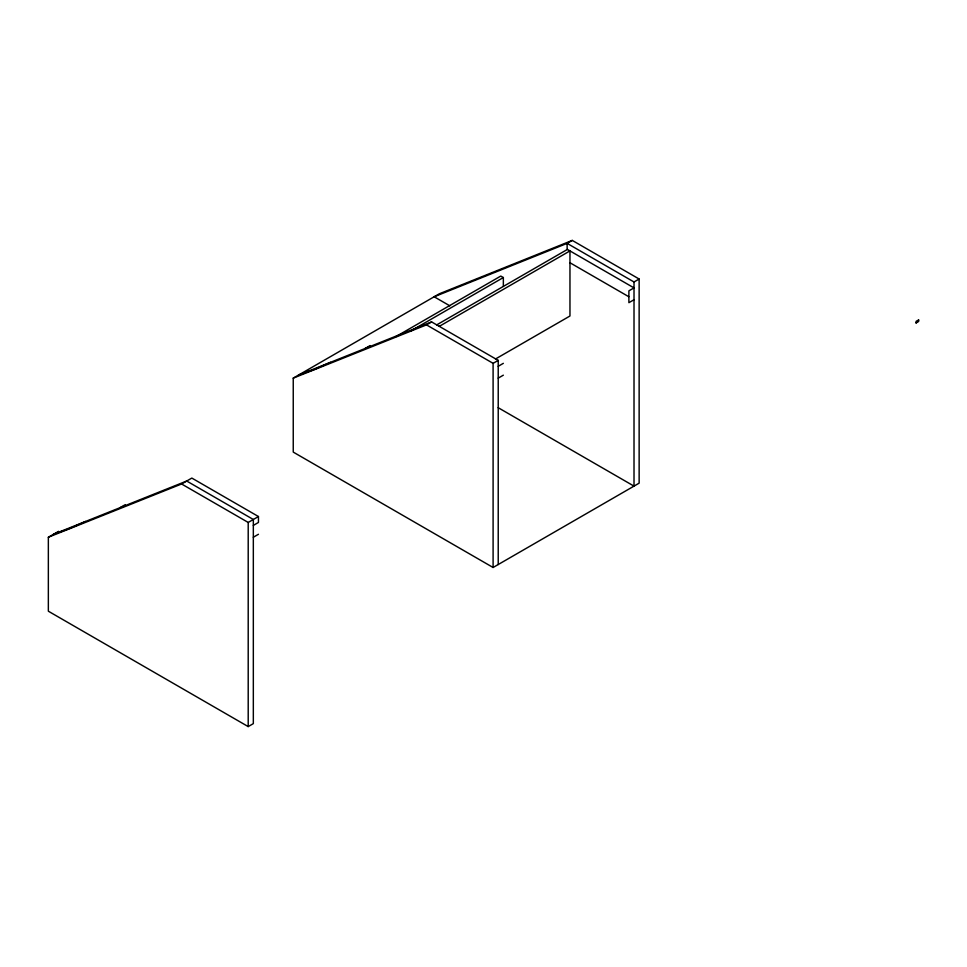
<?xml version="1.0" encoding="UTF-8"?>
<svg xmlns="http://www.w3.org/2000/svg" width="967" height="967" viewBox="0 0 967 967"><rect width="100%" height="100%" fill="white"/><g stroke="black" fill="none" stroke-linecap="round" stroke-linejoin="round"><path stroke-width="1.45" d="M916.087 322.954L918.65 320.004L918.65 321.467L916.087 322.954L916.087 321.334L918.65 320.004M293.243 378.133L439.284 293.811L572.259 240.408L639.139 279.016L639.139 483.162L493.097 567.484L293.243 452.097L293.243 378.133L426.483 324.876L431.596 321.914L498.223 360.377L498.223 564.523M364.982 348.543L370.107 345.582M68.004 529.118L53.475 534.292L186.716 481.034L253.33 519.497L253.33 723.63L248.205 726.592L48.35 611.204L48.35 537.241L58.6 531.33M394.935 337.169L500.785 276.066L503.348 277.541L503.348 286.413M410.564 331.101L503.348 277.541M572.259 240.408L567.133 243.37L434.159 296.772L449.836 305.826M120.089 507.663L125.214 504.701M436.721 324.876L567.399 249.438M439.284 326.35L569.962 250.912L569.962 316.004L495.479 358.999M48.35 537.241L181.591 483.983L191.829 478.073L258.455 516.535L258.455 522.446L253.33 525.407M426.483 324.876L493.097 363.338L498.223 360.377M634.014 299.734L628.888 302.683L628.888 290.849L634.014 287.9L567.133 249.281L567.133 243.37L634.014 281.977L639.139 279.016M498.223 366.3L503.348 363.338M181.591 483.983L248.205 522.446L258.455 516.535M498.223 378.133L503.348 375.172M253.33 537.241L258.455 534.28M315.58 368.935L330.509 362.323M69.322 528.659L85.616 521.443M431.596 321.914L298.368 375.172L314.215 369.539M569.962 262.746L628.792 296.712M498.174 407.687L634.014 486.123L634.014 281.977M493.097 363.338L493.097 567.484M248.205 522.446L248.205 726.592"/></g></svg>
